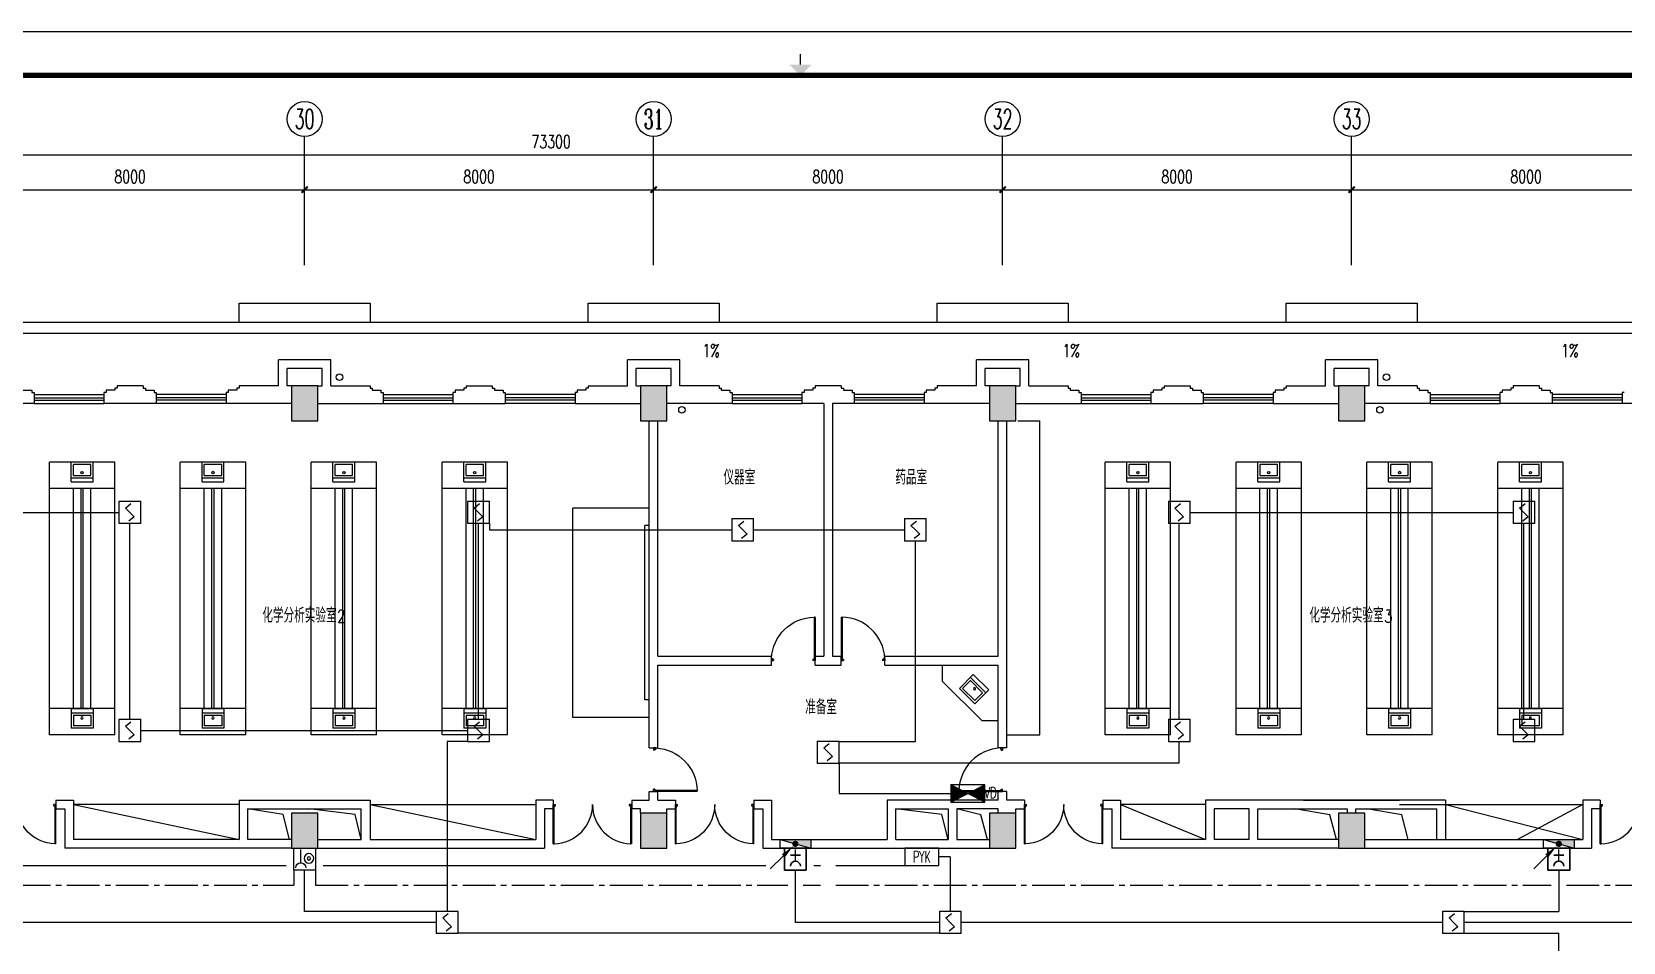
# Model space of a CAD drawing. Extents: x 190999 to 918899, y -200814 to 215286.
# Drawn here: x 470632 to 507110, y -33188 to -12314 of the extents above; entities that cross this region are included whole.
import ezdxf
from ezdxf.enums import TextEntityAlignment as Align

# ---------------------------------------------------------------- set-up
doc = ezdxf.new("R2010")
doc.units = 0
doc.header["$LTSCALE"] = 1000
doc.header["$MEASUREMENT"] = 0
doc.linetypes.add('CENTER2', pattern=[1.125, 0.75, -0.125, 0.125, -0.125])
doc.layers.get('Defpoints').update_dxf_attribs({"color": 1})
for name, color, linetype in [('00-EQUIP', 3, 'Continuous'), ('00-LWIRE', 4, 'Continuous'), ('00-WIRE-4', 6, 'Continuous'), ('A-墙线', 2, 'Continuous'), ('A-外包装修', 250, 'Continuous'), ('A-外窗', 145, 'Continuous'), ('A-家具', 250, 'Continuous'), ('A-门', 167, 'Continuous'), ('AXIS', 3, 'Continuous'), ('AXIS_TEXT', 7, 'Continuous'), ('COLUMN', 2, 'Continuous'), ('EQUIP_消火栓', 1, 'Continuous'), ('PUB_HATCH', 250, 'Continuous'), ('PUB_TEXT', 7, 'Continuous'), ('图框', 189, 'Continuous'), ('屋面排水', 4, 'Continuous'), ('房间名称', 7, 'Continuous'), ('暖通-风-说明', 3, 'Continuous'), ('洞口线', 165, 'Continuous'), ('雨水管', 151, 'Continuous'), ('雨水管口', 6, 'Continuous')]:
    doc.layers.add(name, color=color, linetype=linetype)
doc.styles.add('_COMPLEX', font='COMPLEX.shx', dxfattribs={"width": 0.5})
doc.styles.add('_TCH_AXIS', font='COMPLEX', dxfattribs={"bigfont": 'GBCBIG'})
doc.styles.add('_TCH_DIM', font='SIMPLEX', dxfattribs={"bigfont": 'GBCBIG'})
doc.styles.add('COMPLEX', font='COMPLEX')
doc.styles.add('DIM_FONT', font='SIMPLEX', dxfattribs={"width": 0.7, "bigfont": 'GBCBIG'})
doc.styles.add('HZ-ZGBZ', font='romanc.shx', dxfattribs={"width": 0.65})
doc.styles.get("Standard").update_dxf_attribs({"font": 'simhei.ttf'})
doc.styles.add('XXK', font='romans.shx', dxfattribs={"width": 0.75, "bigfont": 'hzf.shx'})
doc.styles.add('zz-1', font='arial.ttf', dxfattribs={"width": 0.8})
doc.linetypes.add('4INE', pattern='A,1,-0.15,["4",XXK,S=0.3,R=0,X=-0.1,Y=-0.1],-0.25', length=1.4)
doc.dimstyles.new('DIMN', dxfattribs={"dimtxt": 300, "dimasz": 100, "dimexe": 250, "dimexo": 300, "dimgap": 150, "dimtad": 1, "dimdec": 0, "dimzin": 0, "dimdsep": 46, "dimtxsty": 'DIM_FONT', "dimblk": 'ARCHTICK', "dimcen": 0.09, "dimclrt": 7, "dimazin": 2, "dimtfac": 1, "dimtdec": 0, "dimtix": 1, "dimtmove": 2, "dimatfit": 3, "dimfxl": 0, "dimtolj": 1, "dimtzin": 0, "dimarcsym": 0})

# ---------------------------------------------------------------- blocks, each defined once
blk = doc.blocks.new('TJAD_TK_A0')
at = {"layer": '图框'}
blk.add_line((2162, 399.3), (973, 399.3), dxfattribs=at)
at = {"layer": '图框', "const_width": 0.3}
blk.add_lwpolyline([(1567.5, 391.74), (1567.5, 394.24)], dxfattribs=at)
at = {"layer": '图框', "const_width": 1.2}
blk.add_lwpolyline([(2152, -431.7), (2152, 389.3), (998, 389.3), (998, -431.7)], close=True, dxfattribs=at)
at = {"layer": '图框'}
blk.add_solid([(1565, 391.74), (1570, 391.74), (1567.5, 389.24)], dxfattribs=at)
blk = doc.blocks.new('m1000')
at = {"layer": 'A-墙线'}
for p, q in [((0, 0), (0, 200)), ((1000, 0), (1000, 200))]:
    blk.add_line(p, q, dxfattribs=at)
at = {"layer": 'A-门'}
for p, q in [((0, 1100), (0, 100)), ((0, 1100), (20, 1100)), ((20, 1100), (20, 150)), ((0, 150), (30, 150)), ((0, 100), (50, 100)), ((30, 150), (30, 130)), ((30, 130), (50, 130)), ((50, 130), (50, 100)), ((950, 130), (950, 100)), ((970, 130), (950, 130)), ((1000, 100), (950, 100)), ((970, 150), (970, 130)), ((1000, 150), (970, 150)), ((1000, 150), (1000, 100))]:
    blk.add_line(p, q, dxfattribs=at)
blk.add_arc((0, 100), 1000, 2.866, 88.854, dxfattribs=at)
blk = doc.blocks.new('m1800')
at = {"layer": 'A-墙线'}
for p, q in [((-900, -100), (-900, 100)), ((900, -100), (900, 100))]:
    blk.add_line(p, q, dxfattribs=at)
at = {"layer": 'A-门'}
for p, q in [((-900, 900), (-900, 0)), ((-900, 900), (-880, 900)), ((-880, 900), (-880, 50)), ((880, 900), (880, 50)), ((900, 900), (880, 900)), ((900, 900), (900, 0)), ((-900, 50), (-870, 50)), ((-900, 0), (-850, 0)), ((-870, 50), (-870, 30)), ((-870, 30), (-850, 30)), ((-850, 30), (-850, 0)), ((850, 30), (850, 0)), ((870, 30), (850, 30)), ((900, 0), (850, 0)), ((870, 50), (870, 30)), ((900, 50), (870, 50))]:
    blk.add_line(p, q, dxfattribs=at)
for centre, start, end in [((-900, 0), 0, 88.7267), ((900, 0), 91.2733, 180)]:
    blk.add_arc(centre, 900, start, end, dxfattribs=at)
blk = doc.blocks.new('$TwtSys$00000434')
for p, q in [((-0.5, 0.5), (-0.5, -0.5)), ((-0.5, -0.5), (0.5, 0.5)), ((0.5, 0.5), (-0.5, 0.5)), ((0.5, -0.5), (0.5, 0.5)), ((-0.5, -0.5), (0.5, -0.5))]:
    blk.add_line(p, q)
blk.add_solid([(0.5, -0.5), (0.5, 0.5), (-0.5, -0.5)])
blk = doc.blocks.new('_ArchTick')
at = {"const_width": 0.5}
blk.add_lwpolyline([(-0.7, -0.7), (0.7, 0.7)], dxfattribs=at)
blk = doc.blocks.new('*D1668')
at = {"layer": 'AXIS', "color": 0, "lineweight": -2}
for p, q in [((500885, -17333), (500885, -15683)), ((508885, -17333), (508885, -15683)), ((500885, -15933), (508885, -15933))]:
    blk.add_line(p, q, dxfattribs=at)
at = {"layer": 'Defpoints', "color": 0}
for p in [(508885, -15933), (500885, -17633), (508885, -17633)]:
    blk.add_point(p, dxfattribs=at)
at = {"layer": 'AXIS', "color": 0, "lineweight": -2, "xscale": 100, "yscale": 100, "zscale": 100, "rotation": 180}
blk.add_blockref('_ArchTick', (500885, -15933), dxfattribs=at)
at = {"layer": 'AXIS', "color": 0, "lineweight": -2, "xscale": 100, "yscale": 100, "zscale": 100}
blk.add_blockref('_ArchTick', (508885, -15933), dxfattribs=at)
at = {"layer": 'AXIS', "color": 7, "insert": (504885, -15633), "char_height": 300, "attachment_point": 5, "style": 'DIM_FONT'}
blk.add_mtext('\\A1;8000', dxfattribs=at)
blk = doc.blocks.new('*D1669')
at = {"layer": 'AXIS', "color": 0, "lineweight": -2}
for p, q in [((492885, -17333), (492885, -15683)), ((500885, -17333), (500885, -15683)), ((492885, -15933), (500885, -15933))]:
    blk.add_line(p, q, dxfattribs=at)
at = {"layer": 'Defpoints', "color": 0}
for p in [(500885, -15933), (492885, -17633), (500885, -17633)]:
    blk.add_point(p, dxfattribs=at)
at = {"layer": 'AXIS', "color": 0, "lineweight": -2, "xscale": 100, "yscale": 100, "zscale": 100, "rotation": 180}
blk.add_blockref('_ArchTick', (492885, -15933), dxfattribs=at)
at = {"layer": 'AXIS', "color": 0, "lineweight": -2, "xscale": 100, "yscale": 100, "zscale": 100}
blk.add_blockref('_ArchTick', (500885, -15933), dxfattribs=at)
at = {"layer": 'AXIS', "color": 7, "insert": (496885, -15633), "char_height": 300, "attachment_point": 5, "style": 'DIM_FONT'}
blk.add_mtext('\\A1;8000', dxfattribs=at)
blk = doc.blocks.new('*D1670')
at = {"layer": 'AXIS', "color": 0, "lineweight": -2}
for p, q in [((484885, -17333), (484885, -15683)), ((492885, -17333), (492885, -15683)), ((484885, -15933), (492885, -15933))]:
    blk.add_line(p, q, dxfattribs=at)
at = {"layer": 'Defpoints', "color": 0}
for p in [(492885, -15933), (484885, -17633), (492885, -17633)]:
    blk.add_point(p, dxfattribs=at)
at = {"layer": 'AXIS', "color": 0, "lineweight": -2, "xscale": 100, "yscale": 100, "zscale": 100, "rotation": 180}
blk.add_blockref('_ArchTick', (484885, -15933), dxfattribs=at)
at = {"layer": 'AXIS', "color": 0, "lineweight": -2, "xscale": 100, "yscale": 100, "zscale": 100}
blk.add_blockref('_ArchTick', (492885, -15933), dxfattribs=at)
at = {"layer": 'AXIS', "color": 7, "insert": (488885, -15633), "char_height": 300, "attachment_point": 5, "style": 'DIM_FONT'}
blk.add_mtext('\\A1;8000', dxfattribs=at)
blk = doc.blocks.new('*D1671')
at = {"layer": 'AXIS', "color": 0, "lineweight": -2}
for p, q in [((476885, -17333), (476885, -15683)), ((484885, -17333), (484885, -15683)), ((476885, -15933), (484885, -15933))]:
    blk.add_line(p, q, dxfattribs=at)
at = {"layer": 'Defpoints', "color": 0}
for p in [(484885, -15933), (476885, -17633), (484885, -17633)]:
    blk.add_point(p, dxfattribs=at)
at = {"layer": 'AXIS', "color": 0, "lineweight": -2, "xscale": 100, "yscale": 100, "zscale": 100, "rotation": 180}
blk.add_blockref('_ArchTick', (476885, -15933), dxfattribs=at)
at = {"layer": 'AXIS', "color": 0, "lineweight": -2, "xscale": 100, "yscale": 100, "zscale": 100}
blk.add_blockref('_ArchTick', (484885, -15933), dxfattribs=at)
at = {"layer": 'AXIS', "color": 7, "insert": (480885, -15633), "char_height": 300, "attachment_point": 5, "style": 'DIM_FONT'}
blk.add_mtext('\\A1;8000', dxfattribs=at)
blk = doc.blocks.new('*D1672')
at = {"layer": 'AXIS', "color": 0, "lineweight": -2}
for p, q in [((468885, -17333), (468885, -15683)), ((476885, -17333), (476885, -15683)), ((468885, -15933), (476885, -15933))]:
    blk.add_line(p, q, dxfattribs=at)
at = {"layer": 'Defpoints', "color": 0}
for p in [(476885, -15933), (468885, -17633), (476885, -17633)]:
    blk.add_point(p, dxfattribs=at)
at = {"layer": 'AXIS', "color": 0, "lineweight": -2, "xscale": 100, "yscale": 100, "zscale": 100, "rotation": 180}
blk.add_blockref('_ArchTick', (468885, -15933), dxfattribs=at)
at = {"layer": 'AXIS', "color": 0, "lineweight": -2, "xscale": 100, "yscale": 100, "zscale": 100}
blk.add_blockref('_ArchTick', (476885, -15933), dxfattribs=at)
at = {"layer": 'AXIS', "color": 7, "insert": (472885, -15633), "char_height": 300, "attachment_point": 5, "style": 'DIM_FONT'}
blk.add_mtext('\\A1;8000', dxfattribs=at)
blk = doc.blocks.new('*D1677')
at = {"layer": 'AXIS', "color": 0, "lineweight": -2}
for p, q in [((445885, -17333), (445885, -14883)), ((519185, -17333), (519185, -14883)), ((445885, -15133), (519185, -15133))]:
    blk.add_line(p, q, dxfattribs=at)
at = {"layer": 'Defpoints', "color": 0}
for p in [(519185, -15133), (445885, -17633), (519185, -17633)]:
    blk.add_point(p, dxfattribs=at)
at = {"layer": 'AXIS', "color": 0, "lineweight": -2, "xscale": 100, "yscale": 100, "zscale": 100, "rotation": 180}
blk.add_blockref('_ArchTick', (445885, -15133), dxfattribs=at)
at = {"layer": 'AXIS', "color": 0, "lineweight": -2, "xscale": 100, "yscale": 100, "zscale": 100}
blk.add_blockref('_ArchTick', (519185, -15133), dxfattribs=at)
at = {"layer": 'AXIS', "color": 7, "insert": (482535, -14833), "char_height": 300, "attachment_point": 5, "style": 'DIM_FONT'}
blk.add_mtext('\\A1;73300', dxfattribs=at)
blk = doc.blocks.new('_AXISO')
blk.add_circle((0, 0), 0.5)
at = {"layer": 'AXIS_TEXT', "style": 'COMPLEX', "width": 1.041667}
blk.add_attdef('A', text='', height=0.56, dxfattribs=at).set_placement((-0.25, -0.28), (0.25, -0.28), align=Align.FIT)
blk = doc.blocks.new('$plan$00001609')
at = {"linetype": 'Continuous'}
for p, q in [((0, -251), (0, 251)), ((0, 251), (450, 251)), ((93, -251), (93, 251)), ((146, -199), (146, 199)), ((146, 199), (397, 199)), ((397, 199), (397, -199)), ((450, 251), (450, -251)), ((0, -251), (450, -251)), ((146, -199), (397, -199))]:
    blk.add_line(p, q, dxfattribs=at)
blk.add_line((238, 2), (238, 0))
blk.add_arc((212, 0), 26, 4.716, 0, dxfattribs=at)
at = {"style": 'zz-1'}
for tag in ['YSIZE', 'XSIZE']:
    blk.add_attdef(tag, (0, 0), '', height=0.5, dxfattribs=at)
blk = doc.blocks.new('_LINKPT1')
at = {"color": 0}
blk.add_line((0, 0), (0, 0), dxfattribs=at)
blk = doc.blocks.new('J62IR8YJ')
for p, q in [((-0.5, 1), (0.5, 1)), ((-0.5, 0), (-0.5, 1)), ((0.5, 1), (0.5, 0)), ((0.5, 0), (-0.5, 0)), ((-0.231, 0.312), (0.231, 0.312)), ((0, 0.598), (0, 0.06))]:
    blk.add_line(p, q)
at = {"const_width": 0.04, "flags": 128}
blk.add_lwpolyline([(-0.5, 0), (-0.5, 1), (0.5, 1), (0.5, 0)], close=True, dxfattribs=at)
blk.add_arc((0, 0.829), 0.231, 180, 0)
at = {"xscale": 0.002, "yscale": 0.00200000000000955, "zscale": 0.002}
for p in [(0, 1), (-0.5, 0.5), (0, 0), (0.5, 0.5)]:
    blk.add_blockref('_LINKPT1', p, dxfattribs=at)
at = {"flags": 9}
blk.add_attdef('A', (0, 0), '', height=0.00002, dxfattribs=at)
blk = doc.blocks.new('3S1KCGW2')
for p, q in [((0.5, 0.5), (-0.5, 0.5)), ((-0.5, 0.5), (-0.5, -0.5)), ((-0.2, 0.2), (0.05, 0.4)), ((0, 0), (-0.2, 0.2)), ((0, 0), (0.2, -0.2)), ((0.5, -0.5), (0.5, 0.5)), ((-0.5, -0.5), (0.5, -0.5)), ((0.2, -0.2), (-0.05, -0.4))]:
    blk.add_line(p, q)
at = {"const_width": 0.04, "flags": 128}
blk.add_lwpolyline([(-0.5, -0.5), (-0.5, 0.5), (0.5, 0.5), (0.5, -0.5)], close=True, dxfattribs=at)
at = {"xscale": 0.002, "yscale": 0.002, "zscale": 0.002}
for p in [(-0.5, 0), (0, 0.5), (0.5, 0), (0, -0.5)]:
    blk.add_blockref('_LINKPT1', p, dxfattribs=at)
at = {"flags": 9}
blk.add_attdef('A', (0, 0), '', height=0.00002, dxfattribs=at)
blk = doc.blocks.new('3T1W6ZCM')
for p, q in [((0.5, 0.5), (-0.5, 0.5)), ((-0.5, 0.5), (-0.5, -0.5)), ((-0.178, 0.172), (-0.178, -0.443)), ((0.5, -0.5), (0.5, 0.5)), ((-0.5, -0.5), (0.5, -0.5))]:
    blk.add_line(p, q)
at = {"const_width": 0.04}
blk.add_lwpolyline([(-0.5, 0.5), (-0.5, -0.5), (0.5, -0.5), (0.5, 0.5)], close=True, dxfattribs=at)
for radius in [0.222, 0.074]:
    blk.add_circle((0.197, -0.03), radius)
blk.add_arc((-0.178, 0.403), 0.231, 180, 0)
at = {"xscale": 0.002, "yscale": 0.002, "zscale": 0.002}
for p in [(-0.5, 0), (0, 0.5), (0.5, 0), (0, -0.5)]:
    blk.add_blockref('_LINKPT1', p, dxfattribs=at)
at = {"flags": 9}
blk.add_attdef('A', (0, 0), '', height=0.00002, dxfattribs=at)
blk = doc.blocks.new('6H2KALM6')
for p, q in [((-0.78, 0.4), (0.78, -0.4)), ((0.78, 0.4), (-0.78, -0.4)), ((0.78, 0.4), (-0.78, 0.4)), ((-0.78, 0.4), (-0.78, -0.4)), ((0.78, -0.4), (0.78, 0.4)), ((-0.78, -0.4), (0.78, -0.4))]:
    blk.add_line(p, q)
at = {"const_width": 0.04}
blk.add_lwpolyline([(-0.78, 0.4), (-0.78, -0.4), (0.78, -0.4), (0.78, 0.4)], close=True, dxfattribs=at)
for points in [[(-0.78, 0.4), (0, 0), (-0.78, -0.4)], [(0.78, 0.4), (0, 0), (0.78, -0.4)]]:
    blk.add_solid(points)
at = {"xscale": 0.002, "yscale": 0.002, "zscale": 0.002}
for p in [(-0.78, 0), (0, 0.4), (0.78, 0), (0, -0.4)]:
    blk.add_blockref('_LINKPT1', p, dxfattribs=at)
at = {"flags": 9}
blk.add_attdef('A', (0, 0), '', height=0.00002, dxfattribs=at)
blk = doc.blocks.new('6A2DRK5Q')
for p, q in [((0.78, 0.4), (-0.78, 0.4)), ((-0.78, 0.4), (-0.78, -0.4)), ((0.78, -0.4), (0.78, 0.4)), ((-0.78, -0.4), (0.78, -0.4))]:
    blk.add_line(p, q)
at = {"xscale": 0.002, "yscale": 0.002, "zscale": 0.002}
for p in [(-0.78, 0), (0, 0.4), (0.78, 0), (0, -0.4)]:
    blk.add_blockref('_LINKPT1', p, dxfattribs=at)
at = {"style": '_COMPLEX', "width": 0.6, "flags": 8}
blk.add_attdef('$TEXT$', text='', height=0.52, dxfattribs=at).set_placement((0, 0), align=Align.MIDDLE_CENTER)
at = {"flags": 9}
blk.add_attdef('A', (0, 0), '', height=0.00002, dxfattribs=at)
blk = doc.blocks.new('_WRLD10L')
for p, q in [((1.15, 1.15), (0.55, 0.55)), ((0.104, 0.104), (0.104, 0.104)), ((-0.104, -0.104), (-0.104, -0.104))]:
    blk.add_line(p, q)
at = {"const_width": 0.142}
blk.add_lwpolyline([(-0.071, 0, 1), (0.071, 0, 1)], format="xyb", close=True, dxfattribs=at)
blk.add_solid([(0.62, 0.48), (0.48, 0.62), (0.1, 0.1)])
at = {"width": 0.8, "flags": 9}
blk.add_attdef('A', (0, 0), '', height=0.00002, dxfattribs=at)

msp = doc.modelspace()

# ---------------------------------------------------------------- hatches: boundary and pattern name
at = {"layer": 'PUB_HATCH'}
for points in [[(476584.6, -20432.6), (476584.6, -21232.6), (477184.6, -21232.6), (477184.6, -20432.6)], [(484584.6, -20432.6), (484584.6, -21232.6), (485184.6, -21232.6), (485184.6, -20432.6)], [(492584.6, -20432.6), (492584.6, -21232.6), (493184.6, -21232.6), (493184.6, -20432.6)], [(500584.6, -20432.6), (500584.6, -21232.6), (501184.6, -21232.6), (501184.6, -20432.6)], [(476584.6, -30232.6), (476584.6, -31032.6), (477184.6, -31032.6), (477184.6, -30232.6)], [(484584.6, -30232.6), (484584.6, -31032.6), (485184.6, -31032.6), (485184.6, -30232.6)], [(492584.6, -30232.6), (492584.6, -31032.6), (493184.6, -31032.6), (493184.6, -30232.6)], [(500584.6, -30232.6), (500584.6, -31032.6), (501184.6, -31032.6), (501184.6, -30232.6)]]:
    msp.add_hatch(color=256, dxfattribs=at).paths.add_polyline_path(points)

# ---------------------------------------------------------------- linework, layer by layer
at = {"layer": '00-WIRE-4'}
for p, q in [((465092.7, -23332.6), (472629.7, -23332.6)), ((497184.6, -23332.6), (504584.6, -23332.6)), ((472879.7, -28082.6), (472879.7, -23582.6)), ((480871.5, -28082.6), (480871.5, -23582.6)), ((481121.5, -23582.6), (481121.5, -23732.6)), ((496934.6, -28082.6), (496934.6, -23582.6)), ((504834.6, -28082.6), (504834.6, -23582.6)), ((481121.5, -23732.6), (486677, -23732.6)), ((487177, -23732.6), (490634.6, -23732.6)), ((490884.6, -28582.6), (490884.6, -23982.6)), ((473129.7, -28332.6), (480621.5, -28332.6)), ((480151.2, -28582.6), (480151.2, -32482.6)), ((480621.5, -28582.6), (480151.2, -28582.6)), ((489134.6, -28582.6), (490884.6, -28582.6)), ((496934.6, -29081.4), (496934.6, -28582.6)), ((496934.6, -29081.4), (489134.6, -29081.4)), ((489134.6, -29082.6), (489134.6, -29776.7)), ((489134.6, -29776.7), (491694.6, -29776.7)), ((491684.6, -31232.6), (491424.6, -31232.6)), ((491684.6, -31232.6), (491684.6, -32482.6)), ((476884.6, -32482.6), (476884.6, -31532.6)), ((488134.9, -32732.6), (488134.9, -31532.6)), ((505634.6, -31532.6), (505634.6, -32482.6)), ((479901.2, -32732.6), (468867.9, -32732.6)), ((479901.2, -32482.6), (476884.6, -32482.6)), ((491434.6, -32732.6), (488134.9, -32732.6)), ((502967.9, -32732.6), (491934.6, -32732.6)), ((503467.9, -32482.6), (505634.6, -32482.6)), ((513984.6, -32732.6), (503467.9, -32732.6)), ((491434.6, -32982.6), (480401.2, -32982.6)), ((503467.9, -32982.6), (505634.6, -32982.6)), ((505634.6, -33932.6), (505634.6, -32982.6))]:
    msp.add_line(p, q, dxfattribs=at)
at = {"layer": '00-WIRE-4', "linetype": '4INE'}
for p, q in [((466059.3, -31432.6), (476459.6, -31432.6)), ((477309.6, -31432.6), (487459.9, -31432.6)), ((488559.9, -31432.6), (488709.6, -31432.6)), ((489059.6, -31432.6), (490644.6, -31432.6))]:
    msp.add_line(p, q, dxfattribs=at)
at = {"layer": '00-WIRE-4', "linetype": 'CENTER2'}
for p, q in [((476634.6, -31532.6), (476634.6, -31882.6)), ((477134.6, -31532.6), (477134.6, -31882.6)), ((465809.3, -31882.6), (476634.6, -31882.6)), ((477134.6, -31882.6), (487959.9, -31882.6)), ((488309.9, -31882.6), (488709.6, -31882.6)), ((489059.6, -31882.6), (505459.6, -31882.6)), ((505809.6, -31882.6), (514059.6, -31882.6))]:
    msp.add_line(p, q, dxfattribs=at)
at = {"layer": 'A-墙线'}
for p, q in [((477484.6, -19832.6), (476284.6, -19832.6)), ((476284.6, -20432.6), (476284.6, -19832.6)), ((477284.6, -20032.6), (476484.6, -20032.6)), ((476484.6, -20432.6), (476484.6, -20032.6)), ((477284.6, -20432.6), (477284.6, -20032.6)), ((477484.6, -20432.6), (477484.6, -19832.6)), ((485484.6, -19832.6), (484284.6, -19832.6)), ((484284.6, -20432.6), (484284.6, -19832.6)), ((485284.6, -20032.6), (484484.6, -20032.6)), ((484484.6, -20432.6), (484484.6, -20032.6)), ((485284.6, -20432.6), (485284.6, -20032.6)), ((485484.6, -20432.6), (485484.6, -19832.6)), ((493484.6, -19832.6), (492284.6, -19832.6)), ((492284.6, -20432.6), (492284.6, -19832.6)), ((493284.6, -20032.6), (492484.6, -20032.6)), ((492484.6, -20432.6), (492484.6, -20032.6)), ((493284.6, -20432.6), (493284.6, -20032.6)), ((493484.6, -20432.6), (493484.6, -19832.6)), ((501484.6, -19832.6), (500284.6, -19832.6)), ((500284.6, -20432.6), (500284.6, -19832.6)), ((501284.6, -20032.6), (500484.6, -20032.6)), ((500484.6, -20432.6), (500484.6, -20032.6)), ((501284.6, -20432.6), (501284.6, -20032.6)), ((501484.6, -20432.6), (501484.6, -19832.6)), ((470434.6, -20532.6), (470634.6, -20532.6)), ((470634.6, -20532.6), (470634.6, -20582.6)), ((470634.6, -20582.6), (470684.6, -20582.6)), ((470684.6, -20582.6), (470684.6, -20832.6)), ((472334.6, -20582.6), (472284.6, -20582.6)), ((472284.6, -20582.6), (472284.6, -20832.6)), ((472334.6, -20532.6), (472334.6, -20582.6)), ((472534.6, -20532.6), (472334.6, -20532.6)), ((472534.6, -20482.6), (472534.6, -20532.6)), ((472584.6, -20482.6), (472534.6, -20482.6)), ((473184.6, -20432.6), (472584.6, -20432.6)), ((472584.6, -20432.6), (472584.6, -20482.6)), ((473184.6, -20432.6), (473184.6, -20482.6)), ((473184.6, -20482.6), (473234.6, -20482.6)), ((473234.6, -20482.6), (473234.6, -20532.6)), ((473234.6, -20532.6), (473434.6, -20532.6)), ((473434.6, -20532.6), (473434.6, -20582.6)), ((473434.6, -20582.6), (473484.6, -20582.6)), ((473484.6, -20582.6), (473484.6, -20832.6)), ((475134.6, -20582.6), (475084.6, -20582.6)), ((475084.6, -20582.6), (475084.6, -20832.6)), ((475134.6, -20532.6), (475134.6, -20582.6)), ((475334.6, -20532.6), (475134.6, -20532.6)), ((475334.6, -20482.6), (475334.6, -20532.6)), ((475384.6, -20482.6), (475334.6, -20482.6)), ((476284.6, -20432.6), (475384.6, -20432.6)), ((475384.6, -20432.6), (475384.6, -20482.6)), ((476584.6, -20432.6), (476484.6, -20432.6)), ((477184.6, -20432.6), (477284.6, -20432.6)), ((477484.6, -20432.6), (478384.6, -20432.6)), ((478384.6, -20432.6), (478384.6, -20482.6)), ((478384.6, -20482.6), (478434.6, -20482.6)), ((478434.6, -20482.6), (478434.6, -20532.6)), ((478434.6, -20532.6), (478634.6, -20532.6)), ((478634.6, -20532.6), (478634.6, -20582.6)), ((478634.6, -20582.6), (478684.6, -20582.6)), ((478684.6, -20582.6), (478684.6, -20832.6)), ((480334.6, -20582.6), (480284.6, -20582.6)), ((480284.6, -20582.6), (480284.6, -20832.6)), ((480334.6, -20532.6), (480334.6, -20582.6)), ((480534.6, -20532.6), (480334.6, -20532.6)), ((480534.6, -20482.6), (480534.6, -20532.6)), ((480584.6, -20482.6), (480534.6, -20482.6)), ((480584.6, -20432.6), (481184.6, -20432.6)), ((480584.6, -20432.6), (480584.6, -20482.6)), ((481184.6, -20432.6), (481184.6, -20482.6)), ((481184.6, -20482.6), (481234.6, -20482.6)), ((481234.6, -20482.6), (481234.6, -20532.6)), ((481234.6, -20532.6), (481434.6, -20532.6)), ((481434.6, -20532.6), (481434.6, -20582.6)), ((481434.6, -20582.6), (481484.6, -20582.6)), ((481484.6, -20582.6), (481484.6, -20832.6)), ((483134.6, -20582.6), (483084.6, -20582.6)), ((483084.6, -20582.6), (483084.6, -20832.6)), ((483134.6, -20532.6), (483134.6, -20582.6)), ((483334.6, -20532.6), (483134.6, -20532.6)), ((483334.6, -20482.6), (483334.6, -20532.6)), ((483384.6, -20482.6), (483334.6, -20482.6)), ((483384.6, -20432.6), (484284.6, -20432.6)), ((483384.6, -20432.6), (483384.6, -20482.6)), ((484484.6, -20432.6), (484584.6, -20432.6)), ((485284.6, -20432.6), (485184.6, -20432.6)), ((486384.6, -20432.6), (485484.6, -20432.6)), ((486384.6, -20432.6), (486384.6, -20482.6)), ((486384.6, -20482.6), (486434.6, -20482.6)), ((486434.6, -20482.6), (486434.6, -20532.6)), ((486434.6, -20532.6), (486634.6, -20532.6)), ((486634.6, -20532.6), (486634.6, -20582.6)), ((486634.6, -20582.6), (486684.6, -20582.6)), ((486684.6, -20582.6), (486684.6, -20832.6)), ((488334.6, -20582.6), (488284.6, -20582.6)), ((488284.6, -20582.6), (488284.6, -20832.6)), ((488334.6, -20532.6), (488334.6, -20582.6)), ((488534.6, -20532.6), (488334.6, -20532.6)), ((488534.6, -20482.6), (488534.6, -20532.6)), ((488584.6, -20482.6), (488534.6, -20482.6)), ((489184.6, -20432.6), (488584.6, -20432.6)), ((488584.6, -20432.6), (488584.6, -20482.6)), ((489184.6, -20432.6), (489184.6, -20482.6)), ((489184.6, -20482.6), (489234.6, -20482.6)), ((489234.6, -20482.6), (489234.6, -20532.6)), ((489234.6, -20532.6), (489434.6, -20532.6)), ((489434.6, -20532.6), (489434.6, -20582.6)), ((489434.6, -20582.6), (489484.6, -20582.6)), ((489484.6, -20582.6), (489484.6, -20832.6)), ((491134.6, -20582.6), (491084.6, -20582.6)), ((491084.6, -20582.6), (491084.6, -20832.6)), ((491134.6, -20532.6), (491134.6, -20582.6)), ((491334.6, -20532.6), (491134.6, -20532.6)), ((491334.6, -20482.6), (491334.6, -20532.6)), ((491384.6, -20482.6), (491334.6, -20482.6)), ((492284.6, -20432.6), (491384.6, -20432.6)), ((491384.6, -20432.6), (491384.6, -20482.6)), ((492584.6, -20432.6), (492484.6, -20432.6)), ((493184.6, -20432.6), (493284.6, -20432.6)), ((493484.6, -20432.6), (494384.6, -20432.6)), ((494384.6, -20432.6), (494384.6, -20482.6)), ((494384.6, -20482.6), (494434.6, -20482.6)), ((494434.6, -20482.6), (494434.6, -20532.6)), ((494434.6, -20532.6), (494634.6, -20532.6)), ((494634.6, -20532.6), (494634.6, -20582.6)), ((494634.6, -20582.6), (494684.6, -20582.6)), ((494684.6, -20582.6), (494684.6, -20832.6)), ((496334.6, -20582.6), (496284.6, -20582.6)), ((496284.6, -20582.6), (496284.6, -20832.6)), ((496334.6, -20532.6), (496334.6, -20582.6)), ((496534.6, -20532.6), (496334.6, -20532.6)), ((496534.6, -20482.6), (496534.6, -20532.6)), ((496584.6, -20482.6), (496534.6, -20482.6)), ((496584.6, -20432.6), (497184.6, -20432.6)), ((496584.6, -20432.6), (496584.6, -20482.6)), ((497184.6, -20432.6), (497184.6, -20482.6)), ((497184.6, -20482.6), (497234.6, -20482.6)), ((497234.6, -20482.6), (497234.6, -20532.6)), ((497234.6, -20532.6), (497434.6, -20532.6)), ((497434.6, -20532.6), (497434.6, -20582.6)), ((497434.6, -20582.6), (497484.6, -20582.6)), ((497484.6, -20582.6), (497484.6, -20832.6)), ((499134.6, -20582.6), (499084.6, -20582.6)), ((499084.6, -20582.6), (499084.6, -20832.6)), ((499134.6, -20532.6), (499134.6, -20582.6)), ((499334.6, -20532.6), (499134.6, -20532.6)), ((499334.6, -20482.6), (499334.6, -20532.6)), ((499384.6, -20482.6), (499334.6, -20482.6)), ((499384.6, -20432.6), (500284.6, -20432.6)), ((499384.6, -20432.6), (499384.6, -20482.6)), ((500484.6, -20432.6), (500584.6, -20432.6)), ((501284.6, -20432.6), (501184.6, -20432.6)), ((502384.6, -20432.6), (501484.6, -20432.6)), ((502384.6, -20432.6), (502384.6, -20482.6)), ((502384.6, -20482.6), (502434.6, -20482.6)), ((502434.6, -20482.6), (502434.6, -20532.6)), ((502434.6, -20532.6), (502634.6, -20532.6)), ((502634.6, -20532.6), (502634.6, -20582.6)), ((502634.6, -20582.6), (502684.6, -20582.6)), ((502684.6, -20582.6), (502684.6, -20832.6)), ((504334.6, -20582.6), (504284.6, -20582.6)), ((504284.6, -20582.6), (504284.6, -20832.6)), ((504334.6, -20532.6), (504334.6, -20582.6)), ((504534.6, -20532.6), (504334.6, -20532.6)), ((504534.6, -20482.6), (504534.6, -20532.6)), ((504584.6, -20482.6), (504534.6, -20482.6)), ((505184.6, -20432.6), (504584.6, -20432.6)), ((504584.6, -20432.6), (504584.6, -20482.6)), ((505184.6, -20432.6), (505184.6, -20482.6)), ((505184.6, -20482.6), (505234.6, -20482.6)), ((505234.6, -20482.6), (505234.6, -20532.6)), ((505234.6, -20532.6), (505434.6, -20532.6)), ((505434.6, -20532.6), (505434.6, -20582.6)), ((505434.6, -20582.6), (505484.6, -20582.6)), ((505484.6, -20582.6), (505484.6, -20832.6)), ((507134.6, -20582.6), (507084.6, -20582.6)), ((507084.6, -20582.6), (507084.6, -20832.6)), ((470684.6, -20832.6), (469184.6, -20832.6)), ((473484.6, -20832.6), (472284.6, -20832.6)), ((476584.6, -20832.6), (475084.6, -20832.6)), ((477184.6, -20832.6), (478684.6, -20832.6)), ((480284.6, -20832.6), (481484.6, -20832.6)), ((483084.6, -20832.6), (484584.6, -20832.6)), ((486684.6, -20832.6), (485184.6, -20832.6)), ((488784.6, -20832.6), (488284.6, -20832.6)), ((488784.6, -20832.6), (488784.6, -26632.6)), ((488984.6, -20832.6), (488984.6, -26632.6)), ((489484.6, -20832.6), (488984.6, -20832.6)), ((492584.6, -20832.6), (491084.6, -20832.6)), ((493184.6, -20832.6), (494684.6, -20832.6)), ((496284.6, -20832.6), (497484.6, -20832.6)), ((499084.6, -20832.6), (500584.6, -20832.6)), ((502684.6, -20832.6), (501184.6, -20832.6)), ((505484.6, -20832.6), (504284.6, -20832.6)), ((508584.6, -20832.6), (507084.6, -20832.6)), ((484784.6, -28732.6), (484784.6, -21232.6)), ((484984.6, -26632.6), (484984.6, -21232.6)), ((492784.6, -26632.6), (492784.6, -21232.6)), ((492984.6, -28732.6), (492984.6, -21232.6)), ((484984.6, -26632.6), (487584.6, -26632.6)), ((484984.6, -26832.6), (487584.6, -26832.6)), ((484984.6, -28732.6), (484984.6, -26832.6)), ((488584.6, -26632.6), (488784.6, -26632.6)), ((488584.6, -26832.6), (489184.6, -26832.6)), ((488984.6, -26632.6), (489184.6, -26632.6)), ((490184.6, -26632.6), (492784.6, -26632.6)), ((490184.6, -26832.6), (492784.6, -26832.6)), ((492784.6, -28732.6), (492784.6, -26832.6)), ((484784.6, -29932.6), (484784.6, -29732.6)), ((484984.6, -29932.6), (484984.6, -29732.6)), ((492784.6, -29932.6), (492784.6, -29732.6)), ((492984.6, -29932.6), (492984.6, -29732.6)), ((471184.6, -29932.6), (471584.6, -29932.6)), ((471184.6, -30132.6), (471384.6, -30132.6)), ((471384.6, -30132.6), (471384.6, -31032.6)), ((471584.6, -29932.6), (471584.6, -30832.6)), ((475384.6, -29932.6), (475384.6, -30832.6)), ((475384.6, -29932.6), (478384.6, -29932.6)), ((475584.6, -30132.6), (478184.6, -30132.6)), ((475584.6, -30832.6), (475584.6, -30132.6)), ((478184.6, -30832.6), (478184.6, -30132.6)), ((478384.6, -29932.6), (478384.6, -30832.6)), ((482584.6, -29932.6), (482184.6, -29932.6)), ((482184.6, -29932.6), (482184.6, -30832.6)), ((482584.6, -30132.6), (482384.6, -30132.6)), ((482384.6, -30132.6), (482384.6, -31032.6)), ((484384.6, -29932.6), (484784.6, -29932.6)), ((484584.6, -30132.6), (484384.6, -30132.6)), ((484584.6, -30232.6), (484584.6, -30132.6)), ((484984.6, -29932.6), (485384.6, -29932.6)), ((485184.6, -30132.6), (485384.6, -30132.6)), ((485184.6, -30232.6), (485184.6, -30132.6)), ((487184.6, -29932.6), (487584.6, -29932.6)), ((487184.6, -30132.6), (487384.6, -30132.6)), ((487384.6, -30132.6), (487384.6, -31032.6)), ((487584.6, -29932.6), (487584.6, -30832.6)), ((492784.6, -30232.6), (492784.6, -30132.6)), ((493384.6, -29932.6), (492984.6, -29932.6)), ((493184.6, -30132.6), (493384.6, -30132.6)), ((493184.6, -30232.6), (493184.6, -30132.6)), ((495184.6, -29932.6), (495584.6, -29932.6)), ((495184.6, -30132.6), (495384.6, -30132.6)), ((495384.6, -30132.6), (495384.6, -31032.6)), ((495584.6, -29932.6), (495584.6, -30832.6)), ((498734.6, -30132.6), (500784.6, -30132.6)), ((498734.6, -30832.6), (498734.6, -30132.6)), ((499784.6, -29932.6), (501984.6, -29932.6)), ((500784.6, -30132.6), (500784.6, -30232.6)), ((500984.6, -30132.6), (502834.6, -30132.6)), ((500984.6, -30232.6), (500984.6, -30132.6)), ((502834.6, -30832.6), (502834.6, -30132.6)), ((503034.6, -29932.6), (503034.6, -30832.6)), ((506584.6, -29932.6), (506184.6, -29932.6)), ((506184.6, -29932.6), (506184.6, -30832.6)), ((506584.6, -30132.6), (506384.6, -30132.6)), ((506384.6, -30132.6), (506384.6, -31032.6)), ((475384.6, -30832.6), (471584.6, -30832.6)), ((476584.6, -30832.6), (475584.6, -30832.6)), ((477184.6, -30832.6), (478184.6, -30832.6)), ((478384.6, -30832.6), (482184.6, -30832.6)), ((487584.6, -30832.6), (490234.6, -30832.6)), ((490434.6, -30832.6), (491634.6, -30832.6)), ((491834.6, -30832.6), (492584.6, -30832.6)), ((497534.6, -30832.6), (495584.6, -30832.6)), ((498534.6, -30832.6), (497734.6, -30832.6)), ((500584.6, -30832.6), (498734.6, -30832.6)), ((501184.6, -30832.6), (506184.6, -30832.6)), ((476584.6, -31032.6), (471384.6, -31032.6)), ((477184.6, -31032.6), (482384.6, -31032.6)), ((487384.6, -31032.6), (492584.6, -31032.6)), ((500584.6, -31032.6), (495384.6, -31032.6)), ((501184.6, -31032.6), (506384.6, -31032.6))]:
    msp.add_line(p, q, dxfattribs=at)
for points in [[(492784.6, -29932.6), (490234.6, -29932.6), (490234.6, -30832.6)], [(490434.6, -30832.6), (490434.6, -30132.6), (491634.6, -30132.6), (491634.6, -30832.6)], [(492784.6, -30132.6), (491834.6, -30132.6), (491834.6, -30832.6)], [(503034.6, -29932.6), (497534.6, -29932.6), (497534.6, -30832.6)], [(498534.6, -30832.6), (498534.6, -30132.6), (497734.6, -30132.6), (497734.6, -30832.6)]]:
    msp.add_lwpolyline(points, dxfattribs=at)
at = {"layer": 'A-外包装修'}
for p, q in [((510984.6, -18982.5), (446334.6, -18982.5)), ((510734.6, -19232.5), (446584.6, -19232.5))]:
    msp.add_line(p, q, dxfattribs=at)
for points in [[(475384.2, -18982.5), (475384.2, -18532.3), (478384.9, -18532.3), (478384.9, -18982.5)], [(483384.2, -18982.5), (483384.2, -18532.3), (486384.9, -18532.3), (486384.9, -18982.5)], [(491384.2, -18982.5), (491384.2, -18532.3), (494384.9, -18532.3), (494384.9, -18982.5)], [(499384.2, -18982.5), (499384.2, -18532.3), (502384.9, -18532.3), (502384.9, -18982.5)]]:
    msp.add_lwpolyline(points, dxfattribs=at)
at = {"layer": 'A-外窗'}
for p, q in [((470684.6, -20632.6), (472284.6, -20632.6)), ((470684.6, -20702.6), (472284.6, -20702.6)), ((470684.6, -20762.6), (472284.6, -20762.6)), ((475084.6, -20632.6), (473484.6, -20632.6)), ((475084.6, -20702.6), (473484.6, -20702.6)), ((475084.6, -20762.6), (473484.6, -20762.6)), ((478684.6, -20632.6), (480284.6, -20632.6)), ((478684.6, -20702.6), (480284.6, -20702.6)), ((478684.6, -20762.6), (480284.6, -20762.6)), ((483084.6, -20632.6), (481484.6, -20632.6)), ((483084.6, -20702.6), (481484.6, -20702.6)), ((483084.6, -20762.6), (481484.6, -20762.6)), ((486684.6, -20632.6), (488284.6, -20632.6)), ((486684.6, -20702.6), (488284.6, -20702.6)), ((486684.6, -20762.6), (488284.6, -20762.6)), ((491084.6, -20632.6), (489484.6, -20632.6)), ((491084.6, -20702.6), (489484.6, -20702.6)), ((491084.6, -20762.6), (489484.6, -20762.6)), ((494684.6, -20632.6), (496284.6, -20632.6)), ((494684.6, -20702.6), (496284.6, -20702.6)), ((494684.6, -20762.6), (496284.6, -20762.6)), ((499084.6, -20632.6), (497484.6, -20632.6)), ((499084.6, -20702.6), (497484.6, -20702.6)), ((499084.6, -20762.6), (497484.6, -20762.6)), ((502684.6, -20632.6), (504284.6, -20632.6)), ((502684.6, -20702.6), (504284.6, -20702.6)), ((502684.6, -20762.6), (504284.6, -20762.6)), ((507084.6, -20632.6), (505484.6, -20632.6)), ((507084.6, -20702.6), (505484.6, -20702.6)), ((507084.6, -20762.6), (505484.6, -20762.6)), ((470684.6, -20832.6), (472284.6, -20832.6)), ((475084.6, -20832.6), (473484.6, -20832.6)), ((478684.6, -20832.6), (480284.6, -20832.6)), ((483084.6, -20832.6), (481484.6, -20832.6)), ((486684.6, -20832.6), (488284.6, -20832.6)), ((491084.6, -20832.6), (489484.6, -20832.6)), ((494684.6, -20832.6), (496284.6, -20832.6)), ((499084.6, -20832.6), (497484.6, -20832.6)), ((502684.6, -20832.6), (504284.6, -20832.6)), ((507084.6, -20832.6), (505484.6, -20832.6))]:
    msp.add_line(p, q, dxfattribs=at)
at = {"layer": 'A-家具'}
for p, q in [((493234.6, -21232.6), (493734.6, -21232.6)), ((493734.6, -28432.6), (493734.6, -21232.6)), ((471034.6, -28432.6), (471034.6, -22182.6)), ((472534.6, -22182.6), (471034.6, -22182.6)), ((472534.6, -28432.6), (472534.6, -22182.6)), ((474034.6, -28432.6), (474034.6, -22182.6)), ((475534.6, -22182.6), (474034.6, -22182.6)), ((475534.6, -28432.6), (475534.6, -22182.6)), ((477034.6, -28432.6), (477034.6, -22182.6)), ((478534.6, -22182.6), (477034.6, -22182.6)), ((478534.6, -28432.6), (478534.6, -22182.6)), ((480034.6, -28432.6), (480034.6, -22182.6)), ((481534.6, -22182.6), (480034.6, -22182.6)), ((481534.6, -28432.6), (481534.6, -22182.6)), ((495234.6, -28432.6), (495234.6, -22182.6)), ((496734.6, -22182.6), (495234.6, -22182.6)), ((496734.6, -28432.6), (496734.6, -22182.6)), ((498234.6, -28432.6), (498234.6, -22182.6)), ((499734.6, -22182.6), (498234.6, -22182.6)), ((499734.6, -28432.6), (499734.6, -22182.6)), ((501234.6, -28432.6), (501234.6, -22182.6)), ((502734.6, -22182.6), (501234.6, -22182.6)), ((502734.6, -28432.6), (502734.6, -22182.6)), ((504234.6, -28432.6), (504234.6, -22182.6)), ((505734.6, -22182.6), (504234.6, -22182.6)), ((505734.6, -28432.6), (505734.6, -22182.6)), ((472534.6, -22782.6), (471034.6, -22782.6)), ((471584.6, -27832.6), (471584.6, -22782.6)), ((471759.6, -27832.6), (471759.6, -22782.6)), ((471809.6, -27832.6), (471809.6, -22782.6)), ((471984.6, -27832.6), (471984.6, -22782.6)), ((475534.6, -22782.6), (474034.6, -22782.6)), ((474584.6, -27832.6), (474584.6, -22782.6)), ((474759.6, -27832.6), (474759.6, -22782.6)), ((474809.6, -27832.6), (474809.6, -22782.6)), ((474984.6, -27832.6), (474984.6, -22782.6)), ((478534.6, -22782.6), (477034.6, -22782.6)), ((477584.6, -27832.6), (477584.6, -22782.6)), ((477759.6, -27832.6), (477759.6, -22782.6)), ((477809.6, -27832.6), (477809.6, -22782.6)), ((477984.6, -27832.6), (477984.6, -22782.6)), ((481534.6, -22782.6), (480034.6, -22782.6)), ((480584.6, -27832.6), (480584.6, -22782.6)), ((480759.6, -27832.6), (480759.6, -22782.6)), ((480809.6, -27832.6), (480809.6, -22782.6)), ((480984.6, -27832.6), (480984.6, -22782.6)), ((496734.6, -22782.6), (495234.6, -22782.6)), ((495784.6, -27832.6), (495784.6, -22782.6)), ((495959.6, -27832.6), (495959.6, -22782.6)), ((496009.6, -27832.6), (496009.6, -22782.6)), ((496184.6, -27832.6), (496184.6, -22782.6)), ((499734.6, -22782.6), (498234.6, -22782.6)), ((498784.6, -27832.6), (498784.6, -22782.6)), ((498959.6, -27832.6), (498959.6, -22782.6)), ((499009.6, -27832.6), (499009.6, -22782.6)), ((499184.6, -27832.6), (499184.6, -22782.6)), ((502734.6, -22782.6), (501234.6, -22782.6)), ((501784.6, -27832.6), (501784.6, -22782.6)), ((501959.6, -27832.6), (501959.6, -22782.6)), ((502009.6, -27832.6), (502009.6, -22782.6)), ((502184.6, -27832.6), (502184.6, -22782.6)), ((505734.6, -22782.6), (504234.6, -22782.6)), ((504784.6, -27832.6), (504784.6, -22782.6)), ((504959.6, -27832.6), (504959.6, -22782.6)), ((505009.6, -27832.6), (505009.6, -22782.6)), ((505184.6, -27832.6), (505184.6, -22782.6)), ((483034.6, -28032.6), (483034.6, -23232.6)), ((484784.6, -23232.6), (483034.6, -23232.6)), ((484684.6, -27632.6), (484684.6, -23632.6)), ((484784.6, -23632.6), (484684.6, -23632.6)), ((491509.6, -27207.6), (491509.6, -26832.6)), ((491509.6, -27207.6), (492409.6, -28107.6)), ((484784.6, -27632.6), (484684.6, -27632.6)), ((472534.6, -27832.6), (471034.6, -27832.6)), ((475534.6, -27832.6), (474034.6, -27832.6)), ((478534.6, -27832.6), (477034.6, -27832.6)), ((481534.6, -27832.6), (480034.6, -27832.6)), ((484784.6, -28032.6), (483034.6, -28032.6)), ((496734.6, -27832.6), (495234.6, -27832.6)), ((499734.6, -27832.6), (498234.6, -27832.6)), ((502734.6, -27832.6), (501234.6, -27832.6)), ((505734.6, -27832.6), (504234.6, -27832.6)), ((472534.6, -28432.6), (471034.6, -28432.6)), ((475534.6, -28432.6), (474034.6, -28432.6)), ((478534.6, -28432.6), (477034.6, -28432.6)), ((481534.6, -28432.6), (480034.6, -28432.6)), ((492409.6, -28107.6), (492784.6, -28107.6)), ((492984.6, -28432.6), (493734.6, -28432.6)), ((496734.6, -28432.6), (495234.6, -28432.6)), ((499734.6, -28432.6), (498234.6, -28432.6)), ((502734.6, -28432.6), (501234.6, -28432.6)), ((505734.6, -28432.6), (504234.6, -28432.6)), ((475384.6, -30032.6), (471584.6, -30032.6)), ((471584.6, -30032.6), (475384.6, -30832.6)), ((478384.6, -30032.6), (482184.6, -30032.6)), ((478384.6, -30032.6), (482184.6, -30832.6)), ((497534.6, -30032.6), (495584.6, -30032.6)), ((495584.6, -30032.6), (497534.6, -30832.6)), ((501984.6, -30032.6), (506184.6, -30032.6)), ((503034.6, -30032.6), (506184.6, -30832.6)), ((506184.6, -30032.6), (504684.6, -30832.6))]:
    msp.add_line(p, q, dxfattribs=at)
at = {"layer": 'AXIS'}
for p, q in [((476884.6, -17662.6), (476884.6, -14713.5)), ((484884.6, -17662.6), (484884.6, -14713.5)), ((492884.6, -17662.6), (492884.6, -14713.5)), ((500884.6, -17662.6), (500884.6, -14713.5))]:
    msp.add_line(p, q, dxfattribs=at)
at = {"layer": 'COLUMN'}
for p, q in [((476584.6, -20432.6), (476584.6, -21232.6)), ((477184.6, -20432.6), (476584.6, -20432.6)), ((477184.6, -21232.6), (477184.6, -20432.6)), ((484584.6, -20432.6), (484584.6, -21232.6)), ((485184.6, -20432.6), (484584.6, -20432.6)), ((485184.6, -21232.6), (485184.6, -20432.6)), ((492584.6, -20432.6), (492584.6, -21232.6)), ((493184.6, -20432.6), (492584.6, -20432.6)), ((493184.6, -21232.6), (493184.6, -20432.6)), ((500584.6, -20432.6), (500584.6, -21232.6)), ((501184.6, -20432.6), (500584.6, -20432.6)), ((501184.6, -21232.6), (501184.6, -20432.6)), ((476584.6, -21232.6), (477184.6, -21232.6)), ((484584.6, -21232.6), (485184.6, -21232.6)), ((492584.6, -21232.6), (493184.6, -21232.6)), ((500584.6, -21232.6), (501184.6, -21232.6)), ((476584.6, -30232.6), (476584.6, -31032.6)), ((477184.6, -30232.6), (476584.6, -30232.6)), ((477184.6, -31032.6), (477184.6, -30232.6)), ((484584.6, -30232.6), (484584.6, -31032.6)), ((485184.6, -30232.6), (484584.6, -30232.6)), ((485184.6, -31032.6), (485184.6, -30232.6)), ((492584.6, -30232.6), (492584.6, -31032.6)), ((493184.6, -30232.6), (492584.6, -30232.6)), ((493184.6, -31032.6), (493184.6, -30232.6)), ((500584.6, -30232.6), (500584.6, -31032.6)), ((501184.6, -30232.6), (500584.6, -30232.6)), ((501184.6, -31032.6), (501184.6, -30232.6)), ((476584.6, -31032.6), (477184.6, -31032.6)), ((484584.6, -31032.6), (485184.6, -31032.6)), ((492584.6, -31032.6), (493184.6, -31032.6)), ((500584.6, -31032.6), (501184.6, -31032.6))]:
    msp.add_line(p, q, dxfattribs=at)
at = {"layer": '屋面排水'}
for points in [[(470809.8, -19622.5, 0, 0, 0), (472202.2, -19622.5, 80, 0, 0), (472502.2, -19622.5, 0, 0, 0)], [(485792.3, -19622.5, 0, 0, 0), (484400, -19622.5, 80, 0, 0), (484100, -19622.5, 0, 0, 0)], [(494809.8, -19622.5, 0, 0, 0), (496202.2, -19622.5, 80, 0, 0), (496502.2, -19622.5, 0, 0, 0)], [(505481.2, -19622.5, 0, 0, 0), (504088.9, -19622.5, 80, 0, 0), (503788.9, -19622.5, 0, 0, 0)]]:
    msp.add_lwpolyline(points, format="xyseb", dxfattribs=at)
at = {"layer": '洞口线', "ltscale": 2}
for points in [[(476534.6, -30832.9), (476391.1, -30263.5), (475584.6, -30132.6)], [(478184.6, -30832.9), (478041.1, -30263.5), (476984.6, -30132.9)], [(491634.6, -30832.6), (491491.1, -30263.2), (490434.6, -30132.6)], [(492534.6, -30832.6), (492384.6, -30266), (491834.6, -30132.6)], [(500534.6, -30832.6), (500384.6, -30266), (499584.6, -30132.6)], [(502184.6, -30832.6), (502034.6, -30266), (501234.6, -30132.6)]]:
    msp.add_lwpolyline(points, dxfattribs=at)
at = {"layer": '雨水管'}
for centre in [(485534.6, -20982.6), (501534.6, -20982.6)]:
    msp.add_circle(centre, 75, dxfattribs=at)
at = {"layer": '雨水管口'}
for centre in [(477684.6, -20232.6), (501684.6, -20232.6)]:
    msp.add_circle(centre, 75, dxfattribs=at)

# ---------------------------------------------------------------- block references
at = {"layer": '00-EQUIP', "xscale": 500, "yscale": 500, "zscale": 500}
for p in [(472879.7, -23332.6), (480871.5, -23332.6), (496934.6, -23332.6), (504834.6, -23332.6), (486927, -23732.6), (490884.6, -23732.6), (472879.7, -28332.6), (480871.5, -28332.6), (496934.6, -28332.6), (504834.6, -28332.6), (488884.6, -28832.6)]:
    msp.add_blockref('3S1KCGW2', p, dxfattribs=at)
at = {"layer": '00-EQUIP', "yscale": 500, "zscale": 500, "rotation": 180}
for name, p, xscale in [('6H2KALM6', (492084.6, -29776.7), 500), ('3T1W6ZCM', (476884.6, -31282.6), -500), ('J62IR8YJ', (488134.9, -31032.6), 500), ('J62IR8YJ', (488134.9, -31032.6), -500), ('J62IR8YJ', (505634.6, -31032.6), 500), ('J62IR8YJ', (505634.6, -31032.6), -500), ('3S1KCGW2', (480151.2, -32732.6), 500), ('3S1KCGW2', (491684.6, -32732.6), 500), ('3S1KCGW2', (503217.9, -32732.6), 500)]:
    msp.add_blockref(name, p, dxfattribs=dict(at, xscale=xscale))
at = {"layer": '00-EQUIP', "xscale": 500, "yscale": 500, "zscale": 500}
msp.add_blockref('6A2DRK5Q', (491034.6, -31232.6), dxfattribs=at).add_auto_attribs({'$TEXT$': 'PYK'})
at = {"layer": '00-LWIRE', "xscale": 500, "yscale": 500, "zscale": 500, "rotation": 180}
for p in [(488134.9, -30932.6), (505634.6, -30932.6)]:
    msp.add_blockref('_WRLD10L', p, dxfattribs=at)
at = {"layer": 'A-家具', "yscale": -1, "rotation": 89.99999999999999}
for p in [(471784.6, -22632.6), (474784.6, -22632.6), (477784.6, -22632.6), (480784.6, -22632.6), (495984.6, -22632.6), (498984.6, -22632.6), (501984.6, -22632.6), (504984.6, -22632.6)]:
    msp.add_blockref('$plan$00001609', p, dxfattribs=at)
at = {"layer": 'A-家具'}
for p, rotation in [((492389.9, -27227.3), 225.0000000000001), ((471784.6, -27832.6), 270), ((474784.6, -27832.6), 270), ((477784.6, -27832.6), 270), ((480784.6, -27832.6), 270), ((495984.6, -27832.6), 270), ((498984.6, -27832.6), 270), ((501984.6, -27832.6), 270), ((504984.6, -27832.6), 270)]:
    msp.add_blockref('$plan$00001609', p, dxfattribs=dict(at, rotation=rotation))
at = {"layer": 'A-门', "xscale": -1}
msp.add_blockref('m1000', (488584.6, -26832.6), dxfattribs=at)
at = {"layer": 'A-门'}
msp.add_blockref('m1000', (489184.6, -26832.6), dxfattribs=at)
at = {"layer": 'A-门', "xscale": -1}
for name, p, rotation in [('m1000', (484784.6, -29732.6), 270), ('m1800', (470284.6, -30032.6), 180), ('m1800', (486284.6, -30032.6), 180), ('m1800', (494284.6, -30032.6), 180)]:
    msp.add_blockref(name, p, dxfattribs=dict(at, rotation=rotation))
at = {"layer": 'A-门'}
for name, p, rotation in [('m1000', (492984.6, -29732.6), 90), ('m1800', (483484.6, -30032.6), 180), ('m1800', (507484.6, -30032.6), 180)]:
    msp.add_blockref(name, p, dxfattribs=dict(at, rotation=rotation))
at = {"layer": 'AXIS'}
ref = msp.add_blockref('_AXISO', (476884.6, -14313.5), dxfattribs=dict(at, xscale=800, yscale=800, zscale=800))
ref.add_attrib('A', '30', dxfattribs={"layer": 'AXIS_TEXT', "height": 452.55, "style": '_TCH_AXIS', "width": 0.636364}).set_placement((476658.3, -14539.8), (477110.9, -14539.8), align=Align.FIT)
ref = msp.add_blockref('_AXISO', (484884.6, -14313.5), dxfattribs=dict(at, xscale=800, yscale=800, zscale=800))
ref.add_attrib('A', '31', dxfattribs={"layer": 'AXIS_TEXT', "height": 452.55, "style": '_TCH_AXIS', "width": 0.75}).set_placement((484658.3, -14539.8), (485110.9, -14539.8), align=Align.FIT)
ref = msp.add_blockref('_AXISO', (492884.6, -14313.5), dxfattribs=dict(at, xscale=800, yscale=800, zscale=800))
ref.add_attrib('A', '32', dxfattribs={"layer": 'AXIS_TEXT', "height": 452.55, "style": '_TCH_AXIS', "width": 0.636364}).set_placement((492658.3, -14539.8), (493110.9, -14539.8), align=Align.FIT)
ref = msp.add_blockref('_AXISO', (500884.6, -14313.5), dxfattribs=dict(at, xscale=800, yscale=800, zscale=800))
ref.add_attrib('A', '33', dxfattribs={"layer": 'AXIS_TEXT', "height": 452.55, "style": '_TCH_AXIS', "width": 0.636364}).set_placement((500658.3, -14539.8), (501110.9, -14539.8), align=Align.FIT)
at = {"layer": 'EQUIP_消火栓', "xscale": -700, "yscale": 200, "zscale": 700, "rotation": 180}
for p in [(488134.9, -30932.6), (505634.6, -30932.6)]:
    msp.add_blockref('$TwtSys$00000434', p, dxfattribs=at)
at = {"layer": '图框', "xscale": 100, "yscale": 100, "zscale": 100}
msp.add_blockref('TJAD_TK_A0', (331498.6, -52243.2), dxfattribs=at)

# ---------------------------------------------------------------- texts
at = {"layer": 'PUB_TEXT', "style": '_TCH_DIM', "width": 0.705882}
for p in [(486002.1, -19771.2), (494260.1, -19771.2), (505691, -19771.2)]:
    msp.add_text('1%', height=297.5, dxfattribs=at).set_placement(p)
at = {"layer": '房间名称', "style": '_TCH_DIM'}
for s, p in [('仪器室', (486486.6, -22696.3)), ('药品室', (490425.5, -22696.3)), ('化学分析实验室', (475916.1, -25861.1)), ('化学分析实验室', (499916.1, -25861.1)), ('准备室', (488359.1, -27964.1))]:
    msp.add_text(s, height=337.59, dxfattribs=at).set_placement(p)
at = {"layer": '房间名称', "style": '_TCH_DIM', "width": 0.705882}
for s, p in [('2', (477636.3, -25861.1)), ('3', (501636.3, -25861.1))]:
    msp.add_text(s, height=297.5, dxfattribs=at).set_placement(p)
at = {"layer": '暖通-风-说明', "style": 'HZ-ZGBZ', "width": 0.7}
msp.add_text('FVD', height=250, dxfattribs=at).set_placement((492326.1, -29884.5))

# ---------------------------------------------------------------- dimensions: what is measured, and where the dimension line sits
at = {"layer": 'AXIS'}
for p1, p2, distance, picture, middle in [((445884.6, -17632.6), (519184.6, -17632.6), 2500, '*D1677', (482534.6, -14832.6)), ((468884.6, -17632.6), (476884.6, -17632.6), 1700, '*D1672', (472884.6, -15632.6)), ((476884.6, -17632.6), (484884.6, -17632.6), 1700, '*D1671', (480884.6, -15632.6)), ((484884.6, -17632.6), (492884.6, -17632.6), 1700, '*D1670', (488884.6, -15632.6)), ((492884.6, -17632.6), (500884.6, -17632.6), 1700, '*D1669', (496884.6, -15632.6)), ((500884.6, -17632.6), (508884.6, -17632.6), 1700, '*D1668', (504884.6, -15632.6))]:
    dim = msp.add_aligned_dim(p1=p1, p2=p2, distance=distance, dimstyle='DIMN', dxfattribs=at)
    dim.commit()
    dim.dimension.update_dxf_attribs({"geometry": picture, "text_midpoint": middle})

doc.saveas('drawing.dxf')
